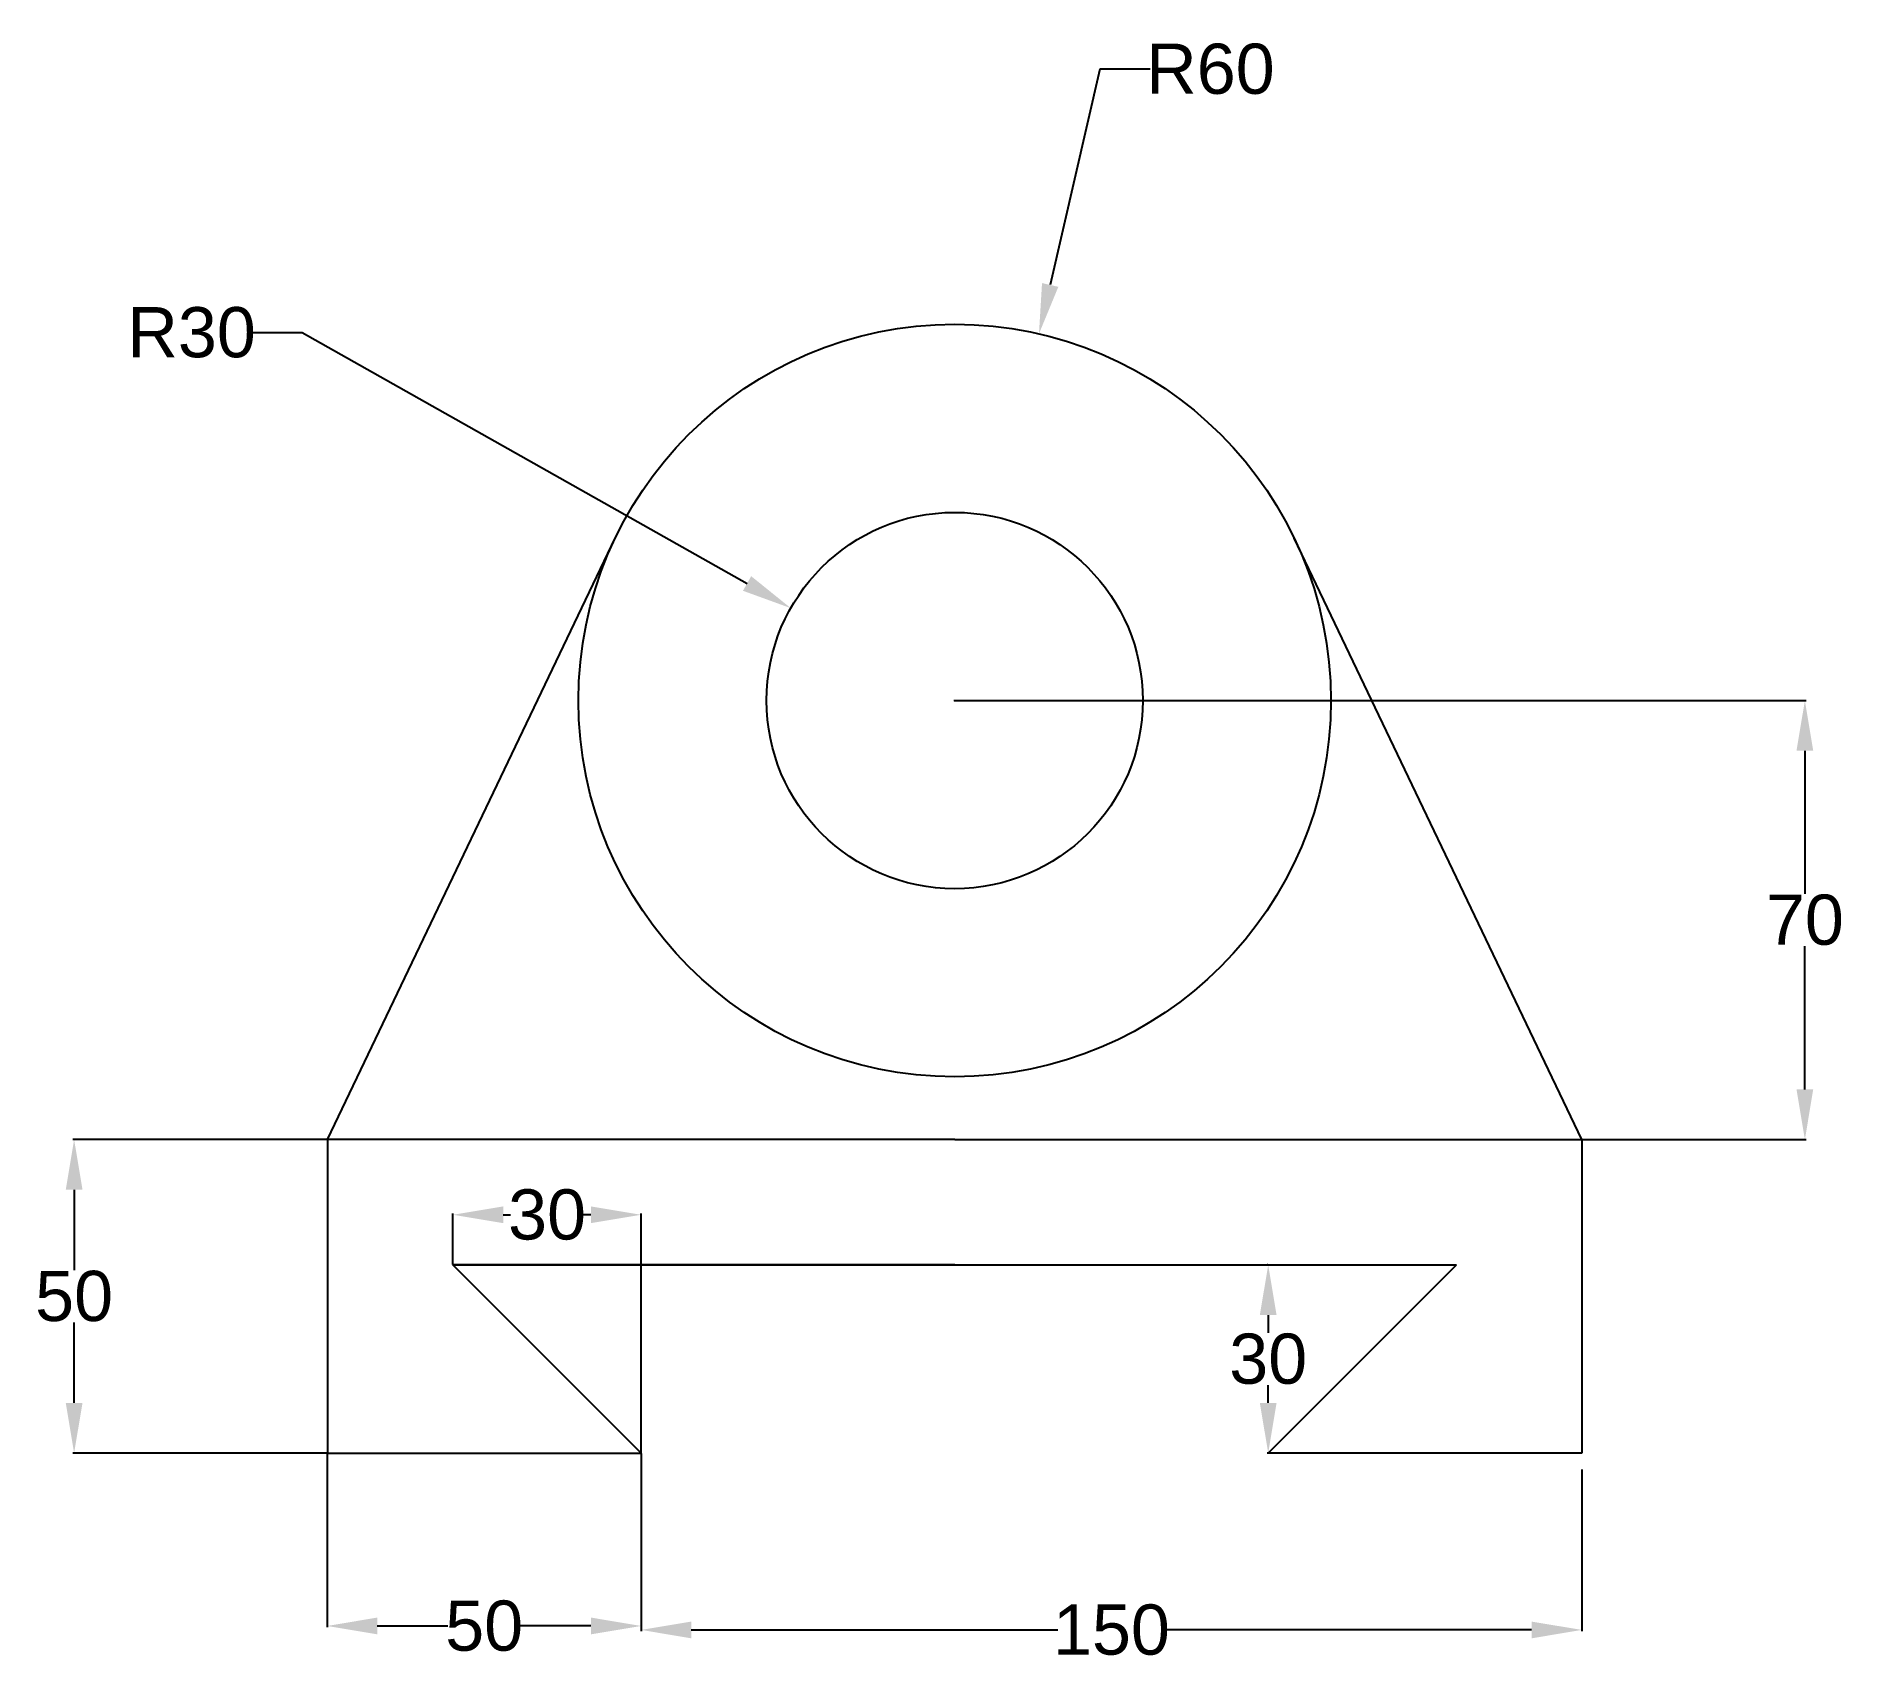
# Model space of a CAD drawing. Header units: inches. Extents: x -57 to 231, y 48 to 308.
import ezdxf

# ---------------------------------------------------------------- set-up
doc = ezdxf.new("R2010")
doc.units = ezdxf.units.IN
doc.header["$MEASUREMENT"] = 0
doc.styles.get("Standard").update_dxf_attribs({"font": 'arial.ttf'})
doc.dimstyles.new('ga', dxfattribs={"dimtxt": 8, "dimasz": 8, "dimexe": 0.18, "dimexo": 0.0625, "dimgap": 0.09, "dimtad": 0, "dimtih": 1, "dimtoh": 1, "dimdec": 0, "dimzin": 0, "dimdsep": 46, "dimtxsty": 'Standard', "dimcen": 0.09, "dimclrd": 2, "dimclre": 2, "dimclrt": 2, "dimadec": 0, "dimazin": 0, "dimtfac": 1, "dimtdec": 0, "dimtofl": 0, "dimtmove": 1, "dimatfit": 3, "dimfxl": 1, "dimtolj": 1, "dimtzin": 0, "dimarcsym": 0})

# ---------------------------------------------------------------- blocks, each defined once
blk = doc.blocks.new('*D2')
at = {"color": 2, "lineweight": -2, "transparency": 16777216}
for p, q in [((-10.6, 131.69), (-51.13, 131.69)), ((-50.95, 123.69), (-50.95, 110.86)), ((-50.95, 89.69), (-50.95, 102.51)), ((-10.6, 81.69), (-51.13, 81.69))]:
    blk.add_line(p, q, dxfattribs=at)
at = {"color": 2, "transparency": 16777216}
for points in [[(-52.28, 123.69), (-49.61, 123.69), (-50.95, 131.69)], [(-52.28, 89.69), (-49.61, 89.69), (-50.95, 81.69)]]:
    blk.add_solid(points, dxfattribs=at)
at = {"layer": 'Defpoints', "color": 0, "transparency": 16777216}
for p in [(-50.95, 131.69), (-10.53, 131.69), (-10.53, 81.69)]:
    blk.add_point(p, dxfattribs=at)
at = {"color": 2, "transparency": 16777216, "insert": (-50.95, 106.69), "char_height": 8, "attachment_point": 5}
blk.add_mtext('\\A1;50', dxfattribs=at)
blk = doc.blocks.new('*D3')
at = {"color": 2, "lineweight": -2, "transparency": 16777216}
for p, q in [((-10.6, 81.62), (-10.6, 53.94)), ((39.47, 81.62), (39.47, 53.94)), ((-2.6, 54.12), (8.63, 54.12)), ((31.47, 54.12), (20.24, 54.12))]:
    blk.add_line(p, q, dxfattribs=at)
at = {"color": 2, "transparency": 16777216}
for points in [[(-2.6, 55.46), (-2.6, 52.79), (-10.6, 54.12)], [(31.47, 55.46), (31.47, 52.79), (39.47, 54.12)]]:
    blk.add_solid(points, dxfattribs=at)
at = {"layer": 'Defpoints', "color": 0, "transparency": 16777216}
for p in [(-10.6, 81.69), (39.47, 81.69), (39.47, 54.12)]:
    blk.add_point(p, dxfattribs=at)
at = {"color": 2, "transparency": 16777216, "insert": (14.44, 54.12), "char_height": 8, "attachment_point": 5}
blk.add_mtext('\\A1;50', dxfattribs=at)
blk = doc.blocks.new('*D4')
at = {"color": 2, "lineweight": -2, "transparency": 16777216}
for p, q in [((189.47, 79.06), (189.47, 53.31)), ((39.47, 54.06), (39.47, 53.31)), ((47.47, 53.49), (105.93, 53.49)), ((181.47, 53.49), (123, 53.49))]:
    blk.add_line(p, q, dxfattribs=at)
at = {"color": 2, "transparency": 16777216}
for points in [[(47.47, 54.82), (47.47, 52.15), (39.47, 53.49)], [(181.47, 54.82), (181.47, 52.15), (189.47, 53.49)]]:
    blk.add_solid(points, dxfattribs=at)
at = {"layer": 'Defpoints', "color": 0, "transparency": 16777216}
for p in [(189.47, 79.12), (39.47, 54.12), (189.47, 53.49)]:
    blk.add_point(p, dxfattribs=at)
at = {"color": 2, "transparency": 16777216, "insert": (114.47, 53.49), "char_height": 8, "attachment_point": 5}
blk.add_mtext('\\A1;150', dxfattribs=at)
blk = doc.blocks.new('*D5')
at = {"color": 2, "lineweight": -2, "transparency": 16777216}
for p, q in [((139.4, 111.69), (139.29, 111.69)), ((139.47, 103.69), (139.47, 100.86)), ((139.47, 89.69), (139.47, 92.51)), ((139.4, 81.69), (139.29, 81.69))]:
    blk.add_line(p, q, dxfattribs=at)
at = {"color": 2, "transparency": 16777216}
for points in [[(138.13, 103.69), (140.8, 103.69), (139.47, 111.69)], [(138.13, 89.69), (140.8, 89.69), (139.47, 81.69)]]:
    blk.add_solid(points, dxfattribs=at)
at = {"layer": 'Defpoints', "color": 0, "transparency": 16777216}
for p in [(139.47, 111.69), (139.47, 111.69), (139.47, 81.69)]:
    blk.add_point(p, dxfattribs=at)
at = {"color": 2, "transparency": 16777216, "insert": (139.47, 96.69), "char_height": 8, "attachment_point": 5}
blk.add_mtext('\\A1;30', dxfattribs=at)
blk = doc.blocks.new('*D6')
at = {"color": 2, "lineweight": -2, "transparency": 16777216}
for p, q in [((9.47, 111.75), (9.47, 119.87)), ((17.47, 119.69), (18.66, 119.69)), ((31.47, 119.69), (30.27, 119.69)), ((39.47, 81.69), (39.47, 119.87))]:
    blk.add_line(p, q, dxfattribs=at)
at = {"color": 2, "transparency": 16777216}
for points in [[(17.47, 121.02), (17.47, 118.36), (9.47, 119.69)], [(31.47, 121.02), (31.47, 118.36), (39.47, 119.69)]]:
    blk.add_solid(points, dxfattribs=at)
at = {"layer": 'Defpoints', "color": 0, "transparency": 16777216}
for p in [(39.47, 119.69), (9.47, 111.69), (39.47, 81.62)]:
    blk.add_point(p, dxfattribs=at)
at = {"color": 2, "transparency": 16777216, "insert": (24.47, 119.69), "char_height": 8, "attachment_point": 5}
blk.add_mtext('\\A1;30', dxfattribs=at)
blk = doc.blocks.new('*D7')
at = {"color": 2, "lineweight": -2, "transparency": 16777216}
for p, q in [((89.53, 201.69), (225.23, 201.69)), ((225.05, 193.69), (225.05, 170.86)), ((225.05, 139.69), (225.05, 162.51)), ((189.53, 131.69), (225.23, 131.69))]:
    blk.add_line(p, q, dxfattribs=at)
at = {"color": 2, "transparency": 16777216}
for points in [[(223.71, 193.69), (226.38, 193.69), (225.05, 201.69)], [(223.71, 139.69), (226.38, 139.69), (225.05, 131.69)]]:
    blk.add_solid(points, dxfattribs=at)
at = {"layer": 'Defpoints', "color": 0, "transparency": 16777216}
for p in [(89.47, 201.69), (189.47, 131.69), (225.05, 131.69)]:
    blk.add_point(p, dxfattribs=at)
at = {"color": 2, "transparency": 16777216, "insert": (225.05, 166.69), "char_height": 8, "attachment_point": 5}
blk.add_mtext('\\A1;70', dxfattribs=at)
blk = doc.blocks.new('*D8')
at = {"color": 2, "lineweight": -2, "transparency": 16777216}
for p, q in [((112.62, 302.38), (104.7, 267.96)), ((120.62, 302.38), (112.62, 302.38)), ((89.38, 201.69), (89.56, 201.69)), ((89.47, 201.6), (89.47, 201.78))]:
    blk.add_line(p, q, dxfattribs=at)
at = {"color": 2, "transparency": 16777216}
blk.add_solid([(103.4, 268.26), (106, 267.66), (102.91, 260.16)], dxfattribs=at)
at = {"layer": 'Defpoints', "color": 0, "transparency": 16777216}
for p in [(102.91, 260.16), (89.47, 201.69)]:
    blk.add_point(p, dxfattribs=at)
at = {"color": 2, "transparency": 16777216, "insert": (130.25, 302.38), "char_height": 8, "attachment_point": 5}
blk.add_mtext('\\A1;R60', dxfattribs=at)
blk = doc.blocks.new('*D9')
at = {"color": 2, "lineweight": -2, "transparency": 16777216}
for p, q in [((-22.58, 260.37), (-14.58, 260.37)), ((-14.58, 260.37), (56.37, 220.35)), ((89.38, 201.69), (89.56, 201.69)), ((89.47, 201.6), (89.47, 201.78))]:
    blk.add_line(p, q, dxfattribs=at)
at = {"color": 2, "transparency": 16777216}
blk.add_solid([(57.02, 221.52), (55.71, 219.19), (63.34, 216.42)], dxfattribs=at)
at = {"layer": 'Defpoints', "color": 0, "transparency": 16777216}
for p in [(63.34, 216.42), (89.47, 201.69)]:
    blk.add_point(p, dxfattribs=at)
at = {"color": 2, "transparency": 16777216, "insert": (-32.22, 260.37), "char_height": 8, "attachment_point": 5}
blk.add_mtext('\\A1;R30', dxfattribs=at)

msp = doc.modelspace()

# ---------------------------------------------------------------- linework, layer by layer
for p, q in [((-10.53, 131.69), (35.34, 227.58)), ((189.47, 131.69), (143.59, 227.58)), ((89.47, 131.69), (-10.53, 131.69)), ((-10.53, 131.69), (-10.53, 81.69)), ((89.47, 131.69), (189.47, 131.69)), ((189.47, 131.69), (189.47, 81.69)), ((89.47, 111.69), (9.47, 111.69)), ((9.47, 111.69), (89.47, 111.69)), ((39.47, 81.69), (9.47, 111.69)), ((89.47, 111.69), (169.47, 111.69)), ((139.47, 81.69), (169.47, 111.69)), ((-10.53, 81.69), (39.47, 81.69)), ((189.47, 81.69), (139.47, 81.69))]:
    msp.add_line(p, q)
for radius in [60, 30]:
    msp.add_circle((89.47, 201.69), radius)

# ---------------------------------------------------------------- dimensions: what is measured, and where the dimension line sits
for mpoint, picture, middle in [((102.91, 260.16), '*D8', (112.62, 302.38)), ((63.34, 216.42), '*D9', (-14.58, 260.37))]:
    dim = msp.add_radius_dim(center=(89.47, 201.69), mpoint=mpoint, dimstyle='ga')
    dim.commit()
    dim.dimension.update_dxf_attribs({"geometry": picture, "text_midpoint": middle, "dimtype": 164})
for base, p1, p2, picture, middle in [((225.05, 131.69), (89.47, 201.69), (189.47, 131.69), '*D7', (225.05, 166.69)), ((-50.95, 131.69), (-10.53, 81.69), (-10.53, 131.69), '*D2', (-50.95, 106.69)), ((139.47, 111.69), (139.47, 81.69), (139.47, 111.69), '*D5', (139.47, 96.69))]:
    dim = msp.add_linear_dim(base=base, p1=p1, p2=p2, angle=90, dimstyle='ga')
    dim.commit()
    dim.dimension.update_dxf_attribs({"geometry": picture, "text_midpoint": middle})
for base, p1, p2, picture, middle in [((39.47, 119.69), (9.47, 111.69), (39.47, 81.62), '*D6', (24.47, 119.69)), ((39.47, 54.12), (-10.6, 81.69), (39.47, 81.69), '*D3', (14.44, 54.12)), ((189.47, 53.49), (39.47, 54.12), (189.47, 79.12), '*D4', (114.47, 53.49))]:
    dim = msp.add_linear_dim(base=base, p1=p1, p2=p2, dimstyle='ga')
    dim.commit()
    dim.dimension.update_dxf_attribs({"geometry": picture, "text_midpoint": middle})

doc.saveas('drawing.dxf')
